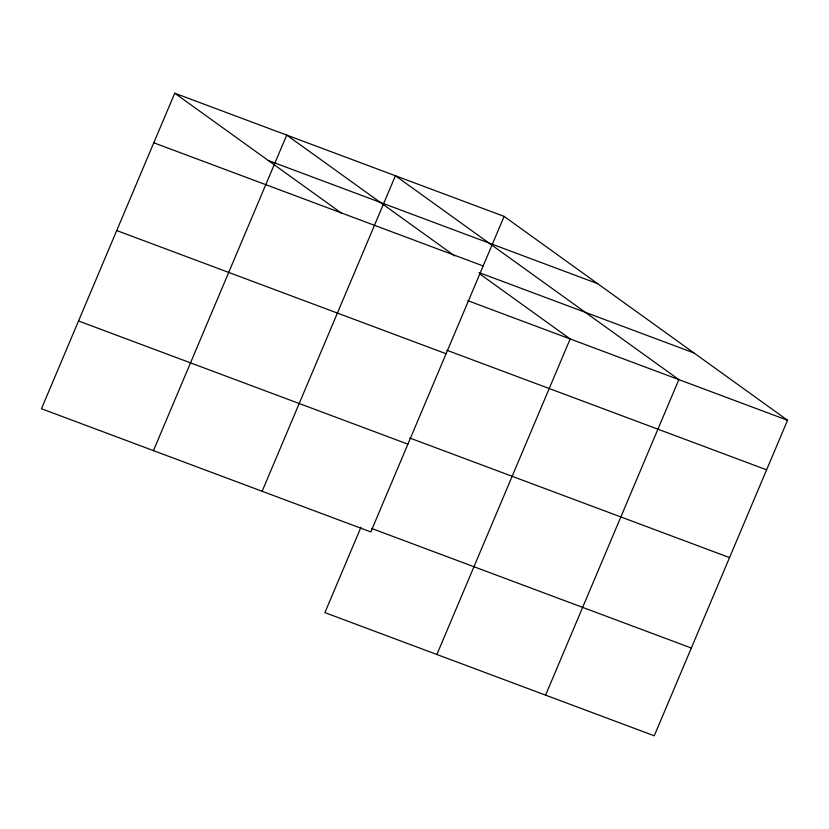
<?xml version="1.0" encoding="UTF-8"?>
<svg xmlns="http://www.w3.org/2000/svg" width="829" height="829" viewBox="0 0 829 829"><rect width="100%" height="100%" fill="white"/><g stroke="black" fill="none" stroke-linecap="round" stroke-linejoin="round"><path stroke-width="1.24" d="M174.743 93.211L41.45 408.738L370.822 531.917L504.105 216.39L174.743 93.211L341.6 213.229M153.438 450.624L286.72 135.086L454.634 255.86M262.13 491.276L395.412 175.738L678.858 379.609L545.575 695.148M360.967 527.223L324.895 612.61L654.257 735.789L787.55 420.262L504.105 216.39M436.883 654.495L570.165 338.957L479.753 273.922M268.275 160.484L597.647 283.663M153.8 142.785L483.162 265.964M479.048 272.586L694.018 352.978M467.815 300.678L787.55 420.262M446.872 350.252L766.607 469.836M116.723 230.545L446.095 353.724M409.795 438.023L729.53 557.596M78.527 320.978L407.889 444.157M371.599 528.446L691.334 648.029"/></g></svg>
